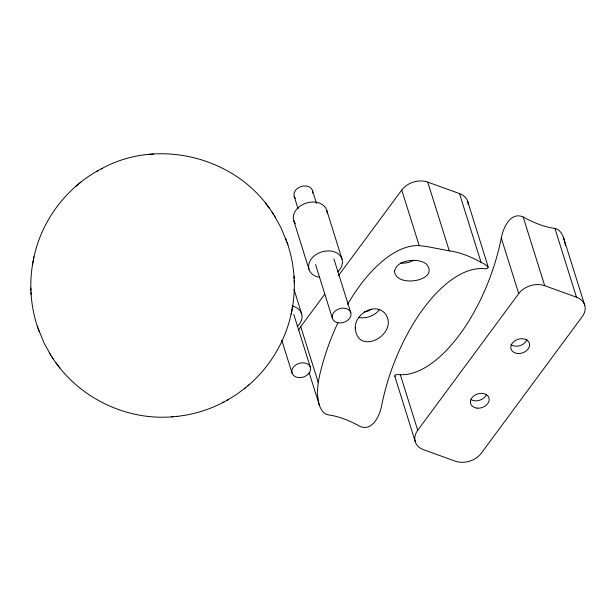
<?xml version="1.0" encoding="UTF-8"?>
<svg xmlns="http://www.w3.org/2000/svg" width="616" height="616" viewBox="0 0 616 616"><rect width="100%" height="100%" fill="white"/><g stroke="black" fill="none" stroke-linecap="round" stroke-linejoin="round"><path stroke-width="0.92" d="M33.087 261.407C28.837 283.668 30.6 307.045 38.053 328.436M292.053 309.478C296.304 287.225 294.54 263.84 287.079 242.45M33.241 260.606C40.163 223.069 64.572 189.22 97.929 170.671M247.925 385.762C270.555 366.566 286.478 339.485 291.899 310.279M32.34 265.38L33.972 256.71M291.168 314.175L292.8 305.505M337.907 322.792A126.049 60.029 -70.1 0 0 318.172 382.259L317.271 393.462L318.973 404.096M395.172 376.507C393.224 373.966 399.006 374.721 400.261 374.682A126.049 60.029 -70.1 0 0 438.261 358.127L443.389 353.43A126.049 60.029 -70.1 0 0 474.528 311.303L478.663 303.465A126.049 60.029 -70.1 0 0 501.301 238.038C503.095 227.928 510.502 211.357 523.161 216.947A63.879 29.791 36.5 0 0 554.931 228.436C559.959 229.291 562.508 234.519 563.956 238.9M298.591 330.646A19.212 14.322 -17.4 0 1 300.754 326.665L324.717 294.24M338.415 275.714L401.755 190.021A19.212 14.322 -17.4 0 1 427.735 182.105L459.505 193.586A19.212 14.322 -17.4 0 1 468.229 204.581M417.725 430.276L518.726 293.632A19.212 14.322 -17.4 0 1 544.713 285.709L576.476 297.197A19.212 14.322 -17.4 0 1 582.259 316.609L481.265 453.253A19.212 14.322 -17.4 0 1 455.278 461.168L423.508 449.68A19.212 14.322 -17.4 0 1 417.725 430.276L400.308 374.682M80.85 182.097L75.545 186.525M227.212 400.215L236.552 394.479L245.815 387.51M244.29 388.796L249.588 384.361M101.193 168.899C159.044 136.675 238.723 157.742 273.319 214.122M176.6 416.424C193.108 414.691 209.294 409.794 223.947 401.986M96.874 171.256L102.071 168.414M223.069 402.479L228.267 399.63M153.438 154.015L147.455 154.578M51.821 356.764C77.154 396.989 125.649 420.99 172.988 416.747M171.702 416.878L177.685 416.308M347.593 304.343A126.049 60.029 -70.1 0 1 376.091 266.867L381.219 262.17A126.049 60.029 -70.1 0 1 419.173 245.615L427.142 246.6L449.287 250.866A63.879 29.791 36.5 0 1 481.058 262.354C486.794 264.834 492.4 269.677 482.713 268.591A126.049 60.029 -70.1 0 0 444.752 285.146L439.632 289.843A126.049 60.029 -70.1 0 0 408.493 331.97L404.35 339.809A126.049 60.029 -70.1 0 0 381.712 405.236C379.918 415.338 372.518 431.916 359.852 426.326A63.879 29.791 36.5 0 0 328.089 414.838C323.054 413.983 320.505 408.755 319.065 404.373M269.246 208.146L265.288 202.903M55.894 362.739L59.852 367.983M274.282 215.662L281.065 227.812L287.888 244.721M37.253 326.164L44.067 343.074L50.858 355.224M272.033 212.096L275.583 217.702M49.557 353.184L53.107 358.789M285.647 238.392L286.448 240.664M38.693 330.23L39.493 332.501M563.471 237.499L584.753 305.259M554.931 228.436L576.476 297.197M523.161 216.947L544.713 285.709M501.301 238.038L518.726 293.632M467.775 201.655L488.303 267.298M459.505 193.586L481.058 262.354M427.735 182.105L449.287 250.866M401.755 190.021L419.173 245.615M415.238 441.618L394.71 375.976M326.75 210.333L342.065 259.197M312.512 190.583L316.509 203.342M333.941 258.959L350.797 312.751A9.602 7.161 -17.4 0 1 338.785 322.892A9.602 7.161 -17.4 0 1 335.243 311.011A9.602 7.161 -17.4 0 1 350.797 312.751M294.132 196.181L298.136 208.947M315.561 264.557L332.424 318.356M293.678 220.412L308.993 269.284M294.009 289.42L301.663 313.86M300.754 326.665L318.172 382.259M293.824 314.53L310.395 367.413A9.602 7.161 -17.4 0 1 298.39 377.554A9.602 7.161 -17.4 0 1 294.848 365.665A9.602 7.161 -17.4 0 1 310.395 367.413M309.101 372.588L319.55 405.775M281.735 340.186L292.022 373.011M564.04 239.177L565.38 245.361M294.009 276.214L294.117 278.632M294.202 280.449L294.309 282.852M30.831 288.042L30.939 290.436M31.016 292.254L31.131 294.671M379.418 309.663A17.287 12.89 -17.4 0 1 358.781 317.525M371.363 309.132A9.602 7.161 -17.4 0 1 364.279 311.881M414.044 260.075A17.287 12.89 -17.4 0 1 400.716 263.078M295.387 223.685A17.287 12.89 -17.4 0 1 305.944 203.211A17.287 12.89 -17.4 0 1 327.158 213.074M319.689 277.354A17.287 12.89 -17.4 0 1 310.618 259.96A17.287 12.89 -17.4 0 1 335.612 252.344A17.287 12.89 -17.4 0 1 337.568 271.902M295.434 198.398A9.602 7.161 -17.4 0 1 301.278 186.517A9.602 7.161 -17.4 0 1 312.643 193.155M292.092 305.99A17.287 12.89 -17.4 0 1 297.166 326.565M526.919 339.662A9.602 7.161 -17.4 0 1 519.942 345.645A9.602 7.161 -17.4 0 1 510.857 344.56M486.525 394.317A9.602 7.161 -17.4 0 1 471.086 399.638M355.247 327.943C357.357 356.641 398.36 334.888 385.97 314.661C376.345 301.239 354.831 313.375 355.247 327.943M394.517 271.155C395.58 288.658 441.356 280.627 426.002 263.702A16.509 9.371 -2.1 0 0 417.479 260.614C409.317 259.698 396.681 261.592 394.517 271.155M517.371 353.453A9.602 7.161 -17.4 0 0 529.383 343.312A9.602 7.161 -17.4 0 0 513.829 341.572A9.602 7.161 -17.4 0 0 517.371 353.453M476.969 408.115A9.602 7.161 -17.4 0 0 488.981 397.967A9.602 7.161 -17.4 0 0 473.427 396.227A9.602 7.161 -17.4 0 0 476.969 408.115"/></g></svg>
